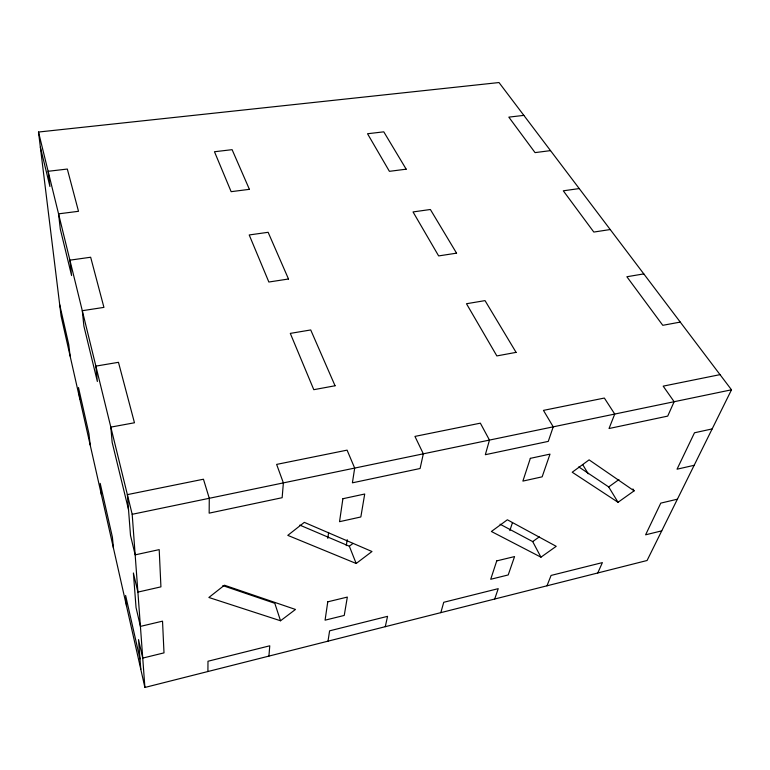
<?xml version="1.0" encoding="UTF-8"?>
<svg xmlns="http://www.w3.org/2000/svg" width="770" height="770" viewBox="0 0 770 770"><rect width="100%" height="100%" fill="white"/><g stroke="black" fill="none" stroke-linecap="round" stroke-linejoin="round"><path stroke-width="1.16" d="M207.91 671.527L207.987 661.247L269.769 645.799L268.913 656.107M327.808 538.346L328.617 532.416M328.01 641.169L329.599 630.832L387.56 616.337L385.279 626.684M346.279 545.632L347.212 539.703M440.825 612.65L443.741 602.284L498.228 588.655L494.696 599.031M509.836 530.588L512.445 522.686M546.989 585.806L551.079 575.431L602.39 562.601L597.761 572.976M731.5 389.803L647.079 560.502L144.895 687.456L61.09 316.056L38.5 132.036L499.008 82.544L731.5 389.803L132.19 514.302L144.895 687.456M299.79 525.101L349.339 546.219L353.007 543.418M280.54 620.774L295.478 609.455L224.445 585.219L208.872 597.481L280.54 620.774L274.794 603.295L222.848 585.624M356.173 563.486L371.977 551.513L304.314 522.358L287.788 535.362L356.173 563.486L349.339 546.219M500.028 524.187L532.696 541.599L539.279 536.873M578.771 466.918L608.695 486.938L618.936 479.566M540.954 557.182L556.21 546.325L507.372 519.779L491.395 531.493L540.954 557.182L532.696 541.599M634.105 490.856L589.108 459.863L572.226 472.231L618.041 502.29L634.105 490.856L632.911 488.94M661.738 530.857L645.597 534.813L660.775 503.128L677.398 499.191M694.165 465.301L677.032 469.2L694.492 432.779L712.154 428.928M720.027 374.634L663.182 386.145L674.135 401.719L667.715 416.108L609.032 428.524L614.739 414.058L604.354 398.052L543.456 410.381L553.226 426.83L548.279 441.383L485.341 454.704L489.46 440.084L480.355 423.163L414.943 436.407L423.327 453.819L420.093 468.507L352.41 482.829L354.681 468.083L347.078 450.142L276.632 464.406L283.379 482.896L282.147 497.699L209.161 513.147L209.276 498.286L203.453 479.219L127.368 494.629L130.505 535.458L135.173 554.862L159.198 549.626L160.93 586.856L137.897 592.101L133.393 572.986L136.049 607.588L140.419 626.395L162.528 621.159L164 652.873L142.739 658.09L138.513 639.591L140.794 669.284M680.266 322.091L662.778 325.315L626.867 276.748L643.797 273.899M610.235 229.537L593.814 232.059L563.303 190.806L579.242 188.573M550.531 150.622L535.054 152.614L508.826 117.136L523.85 115.375M608.695 486.938L618.041 502.29M582.746 464.666L588.222 473.8M38.5 132.036L132.19 514.302M40.348 147.118L49.935 186.523L48.125 171.296L67.317 169.044L78.502 211.298L58.559 213.858L60.31 229.191L71.591 275.564L69.906 260.164L90.658 257.238L103.931 307.384L82.294 310.705L83.891 326.124L97.357 381.487L95.875 366.116L118.465 362.314L134.461 422.769L110.822 427.119L112.16 442.365L128.523 509.615M59.685 304.622L68.761 344.633L70.118 356.058M139.996 658.928L125.616 595.47L126.559 606.173M79.791 398.918L78.482 387.541L88.935 433.664L90.177 444.964M101.37 494.552L100.206 483.396L112.401 537.152L113.459 548.125M327.77 601.822L325.075 620.168L344.238 615.442L347.337 597.077L327.77 601.822M342.9 498.719L339.531 521.685L360.841 516.968L364.711 494.022L342.9 498.719M496.737 560.897L490.711 579.271L508.21 574.949L514.562 556.575L496.737 560.897M530.337 458.352L522.888 481.096L542.147 476.832L550.001 454.117L530.337 458.352M335.056 385.76L313.794 389.687L290.3 333.391L310.724 329.955L335.056 385.76M516.083 352.371L496.852 355.923L466.476 303.736L485.033 300.618L516.083 352.371M288.5 279L268.855 282.022L249.211 234.956L268.133 232.299L288.5 279M456.562 253.166L438.64 255.919L413.038 211.933L430.372 209.498L456.562 253.166M249.403 189.333L231.144 191.672L214.474 151.738L232.107 149.669L249.403 189.333M406.185 169.179L389.408 171.335L367.531 133.749L383.778 131.834L406.185 169.179"/></g></svg>
